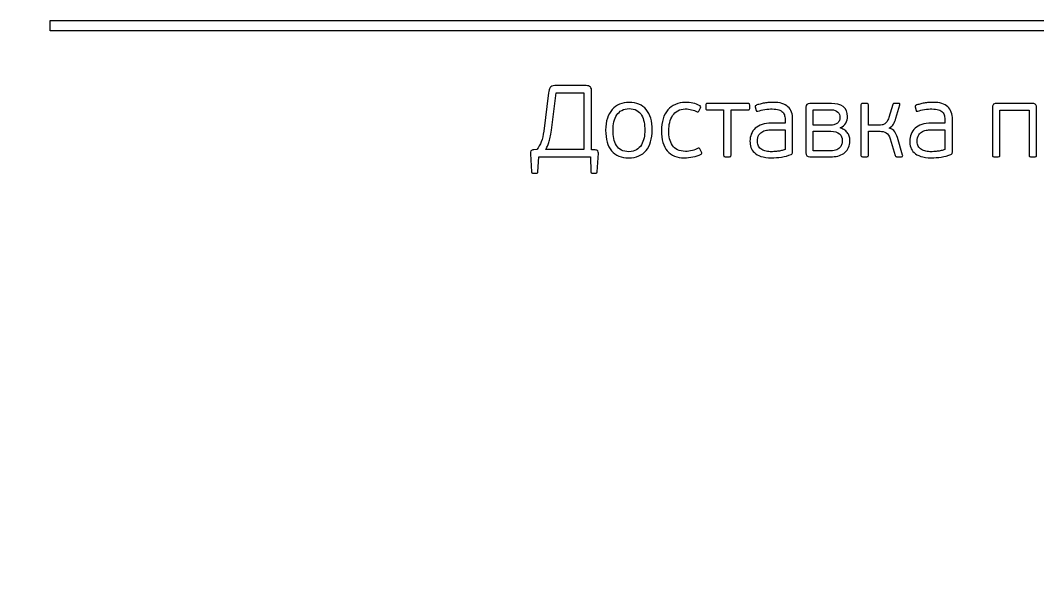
# Model space of a CAD drawing. Header units: centimetres. Extents: x -21.3 to 21.2, y -15.2 to 14.8.
# Drawn here: x 13.682 to 15.977, y 9.576 to 10.859 of the extents above; entities that cross this region are included whole.
import ezdxf

# ---------------------------------------------------------------- set-up
doc = ezdxf.new("R2010")
doc.units = ezdxf.units.CM
doc.header["$MEASUREMENT"] = 0
doc.layers.add('layer 1', color=7, linetype='Continuous')

msp = doc.modelspace()

# ---------------------------------------------------------------- linework, layer by layer
at = {"layer": 'layer 1', "color": 29}
for points, knots in [([(13.7485, 10.83475), (13.7485, 10.83475), (20.67123, 10.83475), (20.67123, 10.83475), (20.67123, 10.83475), (20.67123, 10.83475), (20.67123, 10.85851), (20.67123, 10.85851), (20.67123, 10.85851), (20.67123, 10.85851), (13.7485, 10.85851), (13.7485, 10.85851), (13.7485, 10.85851), (13.7485, 10.85851), (13.7485, 10.83475), (13.7485, 10.83475)], [0, 0, 0, 0, 0.2, 0.2, 0.2, 0.2, 0.4, 0.4, 0.4, 0.4, 0.6, 0.6, 0.6, 0.6, 1, 1, 1, 1]), ([(14.8513, 10.55077), (14.8513, 10.55077), (14.84924, 10.5167), (14.84924, 10.5167), (14.84924, 10.5167), (14.84924, 10.51547), (14.84897, 10.51464), (14.84844, 10.51418), (14.84844, 10.51418), (14.8479, 10.51372), (14.84726, 10.51349), (14.84649, 10.51349), (14.84649, 10.51349), (14.84649, 10.51349), (14.83758, 10.51349), (14.83758, 10.51349), (14.83758, 10.51349), (14.8359, 10.51349), (14.83498, 10.51456), (14.83483, 10.5167), (14.83483, 10.5167), (14.83483, 10.5167), (14.83232, 10.55741), (14.83232, 10.55741), (14.83232, 10.55741), (14.83201, 10.56015), (14.83243, 10.56229), (14.83357, 10.56381), (14.83357, 10.56381), (14.83472, 10.56533), (14.83704, 10.56625), (14.84055, 10.56656), (14.84055, 10.56656), (14.84055, 10.56656), (14.84672, 10.56701), (14.84672, 10.56701), (14.84672, 10.56701), (14.85115, 10.5722), (14.85457, 10.57799), (14.85702, 10.5844), (14.85702, 10.5844), (14.85945, 10.5908), (14.86128, 10.59881), (14.86251, 10.60841), (14.86251, 10.60841), (14.86251, 10.60841), (14.87349, 10.69464), (14.87349, 10.69464), (14.87349, 10.69464), (14.8741, 10.69952), (14.87528, 10.70349), (14.87703, 10.70654), (14.87703, 10.70654), (14.87878, 10.70958), (14.88233, 10.71111), (14.88766, 10.71111), (14.88766, 10.71111), (14.88766, 10.71111), (14.95811, 10.71111), (14.95811, 10.71111), (14.95811, 10.71111), (14.96269, 10.71111), (14.96593, 10.71004), (14.96783, 10.70791), (14.96783, 10.70791), (14.96974, 10.70577), (14.97069, 10.70257), (14.97069, 10.6983), (14.97069, 10.6983), (14.97069, 10.6983), (14.97069, 10.56656), (14.97069, 10.56656), (14.97069, 10.56656), (14.97069, 10.56656), (14.97824, 10.5661), (14.97824, 10.5661), (14.97824, 10.5661), (14.98175, 10.56579), (14.98392, 10.56495), (14.98476, 10.56358), (14.98476, 10.56358), (14.9856, 10.56221), (14.98594, 10.56046), (14.98579, 10.55832), (14.98579, 10.55832), (14.98579, 10.55832), (14.98327, 10.5167), (14.98327, 10.5167), (14.98327, 10.5167), (14.98312, 10.51456), (14.98221, 10.51349), (14.98053, 10.51349), (14.98053, 10.51349), (14.98053, 10.51349), (14.97115, 10.51349), (14.97115, 10.51349), (14.97115, 10.51349), (14.96978, 10.51349), (14.96909, 10.51448), (14.96909, 10.51647), (14.96909, 10.51647), (14.96909, 10.51647), (14.96795, 10.55077), (14.96795, 10.55077), (14.96795, 10.55077), (14.96795, 10.55077), (14.8513, 10.55077), (14.8513, 10.55077)], [0, 0, 0, 0, 0.0357143, 0.0357143, 0.0357143, 0.0357143, 0.0714286, 0.0714286, 0.0714286, 0.0714286, 0.1071429, 0.1071429, 0.1071429, 0.1071429, 0.1428571, 0.1428571, 0.1428571, 0.1428571, 0.1785714, 0.1785714, 0.1785714, 0.1785714, 0.2142857, 0.2142857, 0.2142857, 0.2142857, 0.25, 0.25, 0.25, 0.25, 0.2857143, 0.2857143, 0.2857143, 0.2857143, 0.3214286, 0.3214286, 0.3214286, 0.3214286, 0.3571429, 0.3571429, 0.3571429, 0.3571429, 0.3928571, 0.3928571, 0.3928571, 0.3928571, 0.4285714, 0.4285714, 0.4285714, 0.4285714, 0.4642857, 0.4642857, 0.4642857, 0.4642857, 0.5, 0.5, 0.5, 0.5, 0.5357143, 0.5357143, 0.5357143, 0.5357143, 0.5714286, 0.5714286, 0.5714286, 0.5714286, 0.6071429, 0.6071429, 0.6071429, 0.6071429, 0.6428571, 0.6428571, 0.6428571, 0.6428571, 0.6785714, 0.6785714, 0.6785714, 0.6785714, 0.7142857, 0.7142857, 0.7142857, 0.7142857, 0.75, 0.75, 0.75, 0.75, 0.7857143, 0.7857143, 0.7857143, 0.7857143, 0.8214286, 0.8214286, 0.8214286, 0.8214286, 0.8571429, 0.8571429, 0.8571429, 0.8571429, 0.8928571, 0.8928571, 0.8928571, 0.8928571, 0.9285714, 0.9285714, 0.9285714, 0.9285714, 1, 1, 1, 1]), ([(14.87989, 10.61024), (14.87913, 10.60414), (14.87829, 10.59888), (14.87737, 10.59446), (14.87737, 10.59446), (14.87646, 10.59004), (14.87546, 10.58619), (14.8744, 10.58291), (14.8744, 10.58291), (14.87333, 10.57963), (14.87215, 10.5767), (14.87085, 10.57411), (14.87085, 10.57411), (14.86956, 10.57151), (14.86815, 10.56907), (14.86662, 10.56678), (14.86662, 10.56678), (14.86662, 10.56678), (14.95308, 10.56678), (14.95308, 10.56678), (14.95308, 10.56678), (14.95308, 10.56678), (14.95308, 10.6951), (14.95308, 10.6951), (14.95308, 10.6951), (14.95308, 10.6951), (14.89041, 10.6951), (14.89041, 10.6951), (14.89041, 10.6951), (14.89041, 10.6951), (14.87989, 10.61024), (14.87989, 10.61024)], [0, 0, 0, 0, 0.1111111, 0.1111111, 0.1111111, 0.1111111, 0.2222222, 0.2222222, 0.2222222, 0.2222222, 0.3333333, 0.3333333, 0.3333333, 0.3333333, 0.4444444, 0.4444444, 0.4444444, 0.4444444, 0.5555556, 0.5555556, 0.5555556, 0.5555556, 0.6666667, 0.6666667, 0.6666667, 0.6666667, 0.7777778, 0.7777778, 0.7777778, 0.7777778, 1, 1, 1, 1]), ([(15.10724, 10.61138), (15.10724, 10.59095), (15.10267, 10.57532), (15.09356, 10.5645), (15.09356, 10.5645), (15.08441, 10.55367), (15.07133, 10.54826), (15.05429, 10.54826), (15.05429, 10.54826), (15.0374, 10.54826), (15.02452, 10.55356), (15.0156, 10.56415), (15.0156, 10.56415), (15.00672, 10.57475), (15.00226, 10.59027), (15.00226, 10.6107), (15.00226, 10.6107), (15.00226, 10.62077), (15.00355, 10.62972), (15.00614, 10.63758), (15.00614, 10.63758), (15.00874, 10.64543), (15.01236, 10.65198), (15.01709, 10.65725), (15.01709, 10.65725), (15.02181, 10.66251), (15.02738, 10.66651), (15.03374, 10.66925), (15.03374, 10.66925), (15.04015, 10.672), (15.0472, 10.67337), (15.05498, 10.67337), (15.05498, 10.67337), (15.07202, 10.67337), (15.08498, 10.66792), (15.0939, 10.65702), (15.0939, 10.65702), (15.10278, 10.64611), (15.10724, 10.63091), (15.10724, 10.61138)], [0, 0, 0, 0, 0.0909091, 0.0909091, 0.0909091, 0.0909091, 0.1818182, 0.1818182, 0.1818182, 0.1818182, 0.2727273, 0.2727273, 0.2727273, 0.2727273, 0.3636364, 0.3636364, 0.3636364, 0.3636364, 0.4545455, 0.4545455, 0.4545455, 0.4545455, 0.5454545, 0.5454545, 0.5454545, 0.5454545, 0.6363636, 0.6363636, 0.6363636, 0.6363636, 0.7272727, 0.7272727, 0.7272727, 0.7272727, 0.8181818, 0.8181818, 0.8181818, 0.8181818, 1, 1, 1, 1]), ([(15.09054, 10.61059), (15.09054, 10.61684), (15.09001, 10.62294), (15.08894, 10.6288), (15.08894, 10.6288), (15.08788, 10.63472), (15.08605, 10.6399), (15.08345, 10.6444), (15.08345, 10.6444), (15.08086, 10.6489), (15.07724, 10.65252), (15.07259, 10.65518), (15.07259, 10.65518), (15.06794, 10.65786), (15.06211, 10.65919), (15.05509, 10.65919), (15.05509, 10.65919), (15.04869, 10.65919), (15.0432, 10.65789), (15.03862, 10.6553), (15.03862, 10.6553), (15.03405, 10.65271), (15.03032, 10.6492), (15.02742, 10.64486), (15.02742, 10.64486), (15.02452, 10.64051), (15.02238, 10.63544), (15.02101, 10.62961), (15.02101, 10.62961), (15.01964, 10.62381), (15.01895, 10.61768), (15.01895, 10.61127), (15.01895, 10.61127), (15.01895, 10.6041), (15.01956, 10.59751), (15.02078, 10.59156), (15.02078, 10.59156), (15.022, 10.58558), (15.02399, 10.58039), (15.02673, 10.57597), (15.02673, 10.57597), (15.02948, 10.57155), (15.03313, 10.56808), (15.03771, 10.56564), (15.03771, 10.56564), (15.04228, 10.5632), (15.04792, 10.56198), (15.05463, 10.56198), (15.05463, 10.56198), (15.0615, 10.56198), (15.06725, 10.56339), (15.0719, 10.56621), (15.0719, 10.56621), (15.07655, 10.56903), (15.08025, 10.57277), (15.08299, 10.57734), (15.08299, 10.57734), (15.08574, 10.58192), (15.08769, 10.58714), (15.08883, 10.59294), (15.08883, 10.59294), (15.08997, 10.59873), (15.09054, 10.60464), (15.09054, 10.61059)], [0, 0, 0, 0, 0.0588235, 0.0588235, 0.0588235, 0.0588235, 0.1176471, 0.1176471, 0.1176471, 0.1176471, 0.1764706, 0.1764706, 0.1764706, 0.1764706, 0.2352941, 0.2352941, 0.2352941, 0.2352941, 0.2941176, 0.2941176, 0.2941176, 0.2941176, 0.3529412, 0.3529412, 0.3529412, 0.3529412, 0.4117647, 0.4117647, 0.4117647, 0.4117647, 0.4705882, 0.4705882, 0.4705882, 0.4705882, 0.5294118, 0.5294118, 0.5294118, 0.5294118, 0.5882353, 0.5882353, 0.5882353, 0.5882353, 0.6470588, 0.6470588, 0.6470588, 0.6470588, 0.7058824, 0.7058824, 0.7058824, 0.7058824, 0.7647059, 0.7647059, 0.7647059, 0.7647059, 0.8235294, 0.8235294, 0.8235294, 0.8235294, 0.8823529, 0.8823529, 0.8823529, 0.8823529, 1, 1, 1, 1]), ([(15.18227, 10.56267), (15.1876, 10.56267), (15.19282, 10.56336), (15.19793, 10.56472), (15.19793, 10.56472), (15.20304, 10.5661), (15.20735, 10.56778), (15.21085, 10.56976), (15.21085, 10.56976), (15.21208, 10.57037), (15.21295, 10.57052), (15.21348, 10.57021), (15.21348, 10.57021), (15.21402, 10.56991), (15.21451, 10.56937), (15.21497, 10.56862), (15.21497, 10.56862), (15.21497, 10.56862), (15.21863, 10.56061), (15.21863, 10.56061), (15.21863, 10.56061), (15.21939, 10.55969), (15.21962, 10.55893), (15.21932, 10.55832), (15.21932, 10.55832), (15.21902, 10.55771), (15.21848, 10.5571), (15.21772, 10.55649), (15.21772, 10.55649), (15.21192, 10.55344), (15.20575, 10.55131), (15.19919, 10.55009), (15.19919, 10.55009), (15.19264, 10.54887), (15.18623, 10.54826), (15.17998, 10.54826), (15.17998, 10.54826), (15.1629, 10.54826), (15.14997, 10.55337), (15.14121, 10.56358), (15.14121, 10.56358), (15.13244, 10.5738), (15.12806, 10.58912), (15.12806, 10.60956), (15.12806, 10.60956), (15.12806, 10.61947), (15.12931, 10.62835), (15.13183, 10.6362), (15.13183, 10.6362), (15.13435, 10.64406), (15.13793, 10.65073), (15.14258, 10.65622), (15.14258, 10.65622), (15.14723, 10.66171), (15.15291, 10.66594), (15.15962, 10.66891), (15.15962, 10.66891), (15.16633, 10.67188), (15.1738, 10.67337), (15.18204, 10.67337), (15.18204, 10.67337), (15.18798, 10.67337), (15.1937, 10.67276), (15.19919, 10.67154), (15.19919, 10.67154), (15.20468, 10.67032), (15.21009, 10.66826), (15.21543, 10.66537), (15.21543, 10.66537), (15.21726, 10.6643), (15.21764, 10.66292), (15.21657, 10.66125), (15.21657, 10.66125), (15.21657, 10.66125), (15.21246, 10.65347), (15.21246, 10.65347), (15.21246, 10.65347), (15.21215, 10.65271), (15.21173, 10.65217), (15.2112, 10.65187), (15.2112, 10.65187), (15.21067, 10.65157), (15.20979, 10.65172), (15.20857, 10.65233), (15.20857, 10.65233), (15.20475, 10.654), (15.20068, 10.65545), (15.19633, 10.65668), (15.19633, 10.65668), (15.19198, 10.65789), (15.18722, 10.6585), (15.18204, 10.6585), (15.18204, 10.6585), (15.17533, 10.6585), (15.16965, 10.65717), (15.16499, 10.6545), (15.16499, 10.6545), (15.16034, 10.65183), (15.1565, 10.64821), (15.15344, 10.64364), (15.15344, 10.64364), (15.1504, 10.63906), (15.14818, 10.63384), (15.14681, 10.62797), (15.14681, 10.62797), (15.14544, 10.6221), (15.14475, 10.61596), (15.14475, 10.60956), (15.14475, 10.60956), (15.14475, 10.603), (15.14536, 10.59686), (15.14658, 10.59114), (15.14658, 10.59114), (15.1478, 10.58543), (15.14986, 10.58047), (15.15276, 10.57628), (15.15276, 10.57628), (15.15566, 10.57208), (15.1595, 10.56877), (15.16431, 10.56633), (15.16431, 10.56633), (15.16911, 10.56389), (15.1751, 10.56267), (15.18227, 10.56267)], [0, 0, 0, 0, 0.03125, 0.03125, 0.03125, 0.03125, 0.0625, 0.0625, 0.0625, 0.0625, 0.09375, 0.09375, 0.09375, 0.09375, 0.125, 0.125, 0.125, 0.125, 0.15625, 0.15625, 0.15625, 0.15625, 0.1875, 0.1875, 0.1875, 0.1875, 0.21875, 0.21875, 0.21875, 0.21875, 0.25, 0.25, 0.25, 0.25, 0.28125, 0.28125, 0.28125, 0.28125, 0.3125, 0.3125, 0.3125, 0.3125, 0.34375, 0.34375, 0.34375, 0.34375, 0.375, 0.375, 0.375, 0.375, 0.40625, 0.40625, 0.40625, 0.40625, 0.4375, 0.4375, 0.4375, 0.4375, 0.46875, 0.46875, 0.46875, 0.46875, 0.5, 0.5, 0.5, 0.5, 0.53125, 0.53125, 0.53125, 0.53125, 0.5625, 0.5625, 0.5625, 0.5625, 0.59375, 0.59375, 0.59375, 0.59375, 0.625, 0.625, 0.625, 0.625, 0.65625, 0.65625, 0.65625, 0.65625, 0.6875, 0.6875, 0.6875, 0.6875, 0.71875, 0.71875, 0.71875, 0.71875, 0.75, 0.75, 0.75, 0.75, 0.78125, 0.78125, 0.78125, 0.78125, 0.8125, 0.8125, 0.8125, 0.8125, 0.84375, 0.84375, 0.84375, 0.84375, 0.875, 0.875, 0.875, 0.875, 0.90625, 0.90625, 0.90625, 0.90625, 0.9375, 0.9375, 0.9375, 0.9375, 1, 1, 1, 1]), ([(15.28519, 10.55443), (15.28519, 10.55291), (15.28492, 10.55192), (15.28439, 10.55146), (15.28439, 10.55146), (15.28385, 10.551), (15.28294, 10.55077), (15.28172, 10.55077), (15.28172, 10.55077), (15.28172, 10.55077), (15.27219, 10.55077), (15.27219, 10.55077), (15.27219, 10.55077), (15.27082, 10.55077), (15.26983, 10.551), (15.26929, 10.55146), (15.26929, 10.55146), (15.26876, 10.55192), (15.26849, 10.55291), (15.26849, 10.55443), (15.26849, 10.55443), (15.26849, 10.55443), (15.26849, 10.65645), (15.26849, 10.65645), (15.26849, 10.65645), (15.26849, 10.65645), (15.2319, 10.65645), (15.2319, 10.65645), (15.2319, 10.65645), (15.23037, 10.65645), (15.22938, 10.65671), (15.22892, 10.65725), (15.22892, 10.65725), (15.22847, 10.65778), (15.22824, 10.65858), (15.22824, 10.65965), (15.22824, 10.65965), (15.22824, 10.65965), (15.22824, 10.6672), (15.22824, 10.6672), (15.22824, 10.6672), (15.22824, 10.66841), (15.22847, 10.66933), (15.22892, 10.66994), (15.22892, 10.66994), (15.22938, 10.67055), (15.23037, 10.67085), (15.2319, 10.67085), (15.2319, 10.67085), (15.2319, 10.67085), (15.32384, 10.67085), (15.32384, 10.67085), (15.32384, 10.67085), (15.32537, 10.67085), (15.32632, 10.67055), (15.3267, 10.66994), (15.3267, 10.66994), (15.32708, 10.66933), (15.32728, 10.66841), (15.32728, 10.6672), (15.32728, 10.6672), (15.32728, 10.6672), (15.32728, 10.65965), (15.32728, 10.65965), (15.32728, 10.65965), (15.32728, 10.65858), (15.32708, 10.65778), (15.3267, 10.65725), (15.3267, 10.65725), (15.32632, 10.65671), (15.32537, 10.65645), (15.32384, 10.65645), (15.32384, 10.65645), (15.32384, 10.65645), (15.28519, 10.65645), (15.28519, 10.65645), (15.28519, 10.65645), (15.28519, 10.65645), (15.28519, 10.55443), (15.28519, 10.55443)], [0, 0, 0, 0, 0.047619, 0.047619, 0.047619, 0.047619, 0.0952381, 0.0952381, 0.0952381, 0.0952381, 0.1428571, 0.1428571, 0.1428571, 0.1428571, 0.1904762, 0.1904762, 0.1904762, 0.1904762, 0.2380952, 0.2380952, 0.2380952, 0.2380952, 0.2857143, 0.2857143, 0.2857143, 0.2857143, 0.3333333, 0.3333333, 0.3333333, 0.3333333, 0.3809524, 0.3809524, 0.3809524, 0.3809524, 0.4285714, 0.4285714, 0.4285714, 0.4285714, 0.4761905, 0.4761905, 0.4761905, 0.4761905, 0.5238095, 0.5238095, 0.5238095, 0.5238095, 0.5714286, 0.5714286, 0.5714286, 0.5714286, 0.6190476, 0.6190476, 0.6190476, 0.6190476, 0.6666667, 0.6666667, 0.6666667, 0.6666667, 0.7142857, 0.7142857, 0.7142857, 0.7142857, 0.7619048, 0.7619048, 0.7619048, 0.7619048, 0.8095238, 0.8095238, 0.8095238, 0.8095238, 0.8571429, 0.8571429, 0.8571429, 0.8571429, 0.9047619, 0.9047619, 0.9047619, 0.9047619, 1, 1, 1, 1]), ([(15.42426, 10.5613), (15.42426, 10.55855), (15.42319, 10.55672), (15.42105, 10.55581), (15.42105, 10.55581), (15.41419, 10.55291), (15.40687, 10.55093), (15.39909, 10.54986), (15.39909, 10.54986), (15.39132, 10.54879), (15.38384, 10.54826), (15.37668, 10.54826), (15.37668, 10.54826), (15.36692, 10.54826), (15.35891, 10.54932), (15.35266, 10.55146), (15.35266, 10.55146), (15.34641, 10.55359), (15.34145, 10.55642), (15.33779, 10.55985), (15.33779, 10.55985), (15.33414, 10.56328), (15.33158, 10.56724), (15.33013, 10.57178), (15.33013, 10.57178), (15.32868, 10.57628), (15.32796, 10.581), (15.32796, 10.58588), (15.32796, 10.58588), (15.32796, 10.59153), (15.32895, 10.59686), (15.33093, 10.60182), (15.33093, 10.60182), (15.33292, 10.60681), (15.33593, 10.61112), (15.33997, 10.61478), (15.33997, 10.61478), (15.34401, 10.61844), (15.34908, 10.62134), (15.35518, 10.6234), (15.35518, 10.6234), (15.36128, 10.62545), (15.36852, 10.62648), (15.37691, 10.62648), (15.37691, 10.62648), (15.37691, 10.62648), (15.40733, 10.62648), (15.40733, 10.62648), (15.40733, 10.62648), (15.40733, 10.62648), (15.40733, 10.63258), (15.40733, 10.63258), (15.40733, 10.63258), (15.40733, 10.63632), (15.40695, 10.63982), (15.40618, 10.64307), (15.40618, 10.64307), (15.40542, 10.64631), (15.40397, 10.64905), (15.40184, 10.6513), (15.40184, 10.6513), (15.3997, 10.65355), (15.39673, 10.6553), (15.39292, 10.6566), (15.39292, 10.6566), (15.3891, 10.65786), (15.38415, 10.6585), (15.37805, 10.6585), (15.37805, 10.6585), (15.37302, 10.6585), (15.36749, 10.65801), (15.36147, 10.65702), (15.36147, 10.65702), (15.35544, 10.65602), (15.3503, 10.65484), (15.34603, 10.65347), (15.34603, 10.65347), (15.34496, 10.65316), (15.34412, 10.65305), (15.34351, 10.65313), (15.34351, 10.65313), (15.3429, 10.65321), (15.34244, 10.65378), (15.34214, 10.65484), (15.34214, 10.65484), (15.34214, 10.65484), (15.33985, 10.66315), (15.33985, 10.66315), (15.33985, 10.66315), (15.3394, 10.66487), (15.34001, 10.66601), (15.34168, 10.66662), (15.34168, 10.66662), (15.34443, 10.66773), (15.3474, 10.66868), (15.35061, 10.66952), (15.35061, 10.66952), (15.35381, 10.6704), (15.35712, 10.67112), (15.36055, 10.67173), (15.36055, 10.67173), (15.36399, 10.67238), (15.36745, 10.6728), (15.37096, 10.67303), (15.37096, 10.67303), (15.37447, 10.67326), (15.37774, 10.67337), (15.3808, 10.67337), (15.3808, 10.67337), (15.39559, 10.67337), (15.40653, 10.67009), (15.41362, 10.66353), (15.41362, 10.66353), (15.42071, 10.65698), (15.42426, 10.64737), (15.42426, 10.63472), (15.42426, 10.63472), (15.42426, 10.63472), (15.42426, 10.5613), (15.42426, 10.5613)], [0, 0, 0, 0, 0.0322581, 0.0322581, 0.0322581, 0.0322581, 0.0645161, 0.0645161, 0.0645161, 0.0645161, 0.0967742, 0.0967742, 0.0967742, 0.0967742, 0.1290323, 0.1290323, 0.1290323, 0.1290323, 0.1612903, 0.1612903, 0.1612903, 0.1612903, 0.1935484, 0.1935484, 0.1935484, 0.1935484, 0.2258065, 0.2258065, 0.2258065, 0.2258065, 0.2580645, 0.2580645, 0.2580645, 0.2580645, 0.2903226, 0.2903226, 0.2903226, 0.2903226, 0.3225806, 0.3225806, 0.3225806, 0.3225806, 0.3548387, 0.3548387, 0.3548387, 0.3548387, 0.3870968, 0.3870968, 0.3870968, 0.3870968, 0.4193548, 0.4193548, 0.4193548, 0.4193548, 0.4516129, 0.4516129, 0.4516129, 0.4516129, 0.483871, 0.483871, 0.483871, 0.483871, 0.516129, 0.516129, 0.516129, 0.516129, 0.5483871, 0.5483871, 0.5483871, 0.5483871, 0.5806452, 0.5806452, 0.5806452, 0.5806452, 0.6129032, 0.6129032, 0.6129032, 0.6129032, 0.6451613, 0.6451613, 0.6451613, 0.6451613, 0.6774194, 0.6774194, 0.6774194, 0.6774194, 0.7096774, 0.7096774, 0.7096774, 0.7096774, 0.7419355, 0.7419355, 0.7419355, 0.7419355, 0.7741935, 0.7741935, 0.7741935, 0.7741935, 0.8064516, 0.8064516, 0.8064516, 0.8064516, 0.8387097, 0.8387097, 0.8387097, 0.8387097, 0.8709677, 0.8709677, 0.8709677, 0.8709677, 0.9032258, 0.9032258, 0.9032258, 0.9032258, 0.9354839, 0.9354839, 0.9354839, 0.9354839, 1, 1, 1, 1]), ([(15.53198, 10.61528), (15.5361, 10.61406), (15.53953, 10.61242), (15.54228, 10.61036), (15.54228, 10.61036), (15.54502, 10.6083), (15.54723, 10.60594), (15.54891, 10.60326), (15.54891, 10.60326), (15.55059, 10.6006), (15.55177, 10.59774), (15.55246, 10.59469), (15.55246, 10.59469), (15.55314, 10.59164), (15.55348, 10.58867), (15.55348, 10.58577), (15.55348, 10.58577), (15.55348, 10.58058), (15.55249, 10.57586), (15.55051, 10.57159), (15.55051, 10.57159), (15.54853, 10.56732), (15.54578, 10.56362), (15.54228, 10.5605), (15.54228, 10.5605), (15.53877, 10.55737), (15.53461, 10.55497), (15.52981, 10.55329), (15.52981, 10.55329), (15.52501, 10.55161), (15.51971, 10.55077), (15.51392, 10.55077), (15.51392, 10.55077), (15.51392, 10.55077), (15.46314, 10.55077), (15.46314, 10.55077), (15.46314, 10.55077), (15.45704, 10.55077), (15.45399, 10.55359), (15.45399, 10.55923), (15.45399, 10.55923), (15.45399, 10.55923), (15.45399, 10.66239), (15.45399, 10.66239), (15.45399, 10.66239), (15.45399, 10.66803), (15.45704, 10.67085), (15.46314, 10.67085), (15.46314, 10.67085), (15.46314, 10.67085), (15.51209, 10.67085), (15.51209, 10.67085), (15.51209, 10.67085), (15.52261, 10.67085), (15.53126, 10.66845), (15.53804, 10.66365), (15.53804, 10.66365), (15.54483, 10.65885), (15.54822, 10.65134), (15.54822, 10.64112), (15.54822, 10.64112), (15.54822, 10.63609), (15.54689, 10.63125), (15.54422, 10.6266), (15.54422, 10.6266), (15.54155, 10.62195), (15.53755, 10.61855), (15.53221, 10.61642), (15.53221, 10.61642), (15.53221, 10.61642), (15.53198, 10.61528), (15.53198, 10.61528)], [0, 0, 0, 0, 0.0526316, 0.0526316, 0.0526316, 0.0526316, 0.1052632, 0.1052632, 0.1052632, 0.1052632, 0.1578947, 0.1578947, 0.1578947, 0.1578947, 0.2105263, 0.2105263, 0.2105263, 0.2105263, 0.2631579, 0.2631579, 0.2631579, 0.2631579, 0.3157895, 0.3157895, 0.3157895, 0.3157895, 0.3684211, 0.3684211, 0.3684211, 0.3684211, 0.4210526, 0.4210526, 0.4210526, 0.4210526, 0.4736842, 0.4736842, 0.4736842, 0.4736842, 0.5263158, 0.5263158, 0.5263158, 0.5263158, 0.5789474, 0.5789474, 0.5789474, 0.5789474, 0.6315789, 0.6315789, 0.6315789, 0.6315789, 0.6842105, 0.6842105, 0.6842105, 0.6842105, 0.7368421, 0.7368421, 0.7368421, 0.7368421, 0.7894737, 0.7894737, 0.7894737, 0.7894737, 0.8421053, 0.8421053, 0.8421053, 0.8421053, 0.8947368, 0.8947368, 0.8947368, 0.8947368, 1, 1, 1, 1]), ([(15.47069, 10.62191), (15.47069, 10.62191), (15.51094, 10.62191), (15.51094, 10.62191), (15.51094, 10.62191), (15.51277, 10.62191), (15.51487, 10.62218), (15.51723, 10.62271), (15.51723, 10.62271), (15.5196, 10.62324), (15.52181, 10.62419), (15.52386, 10.62553), (15.52386, 10.62553), (15.52592, 10.6269), (15.52764, 10.62873), (15.52901, 10.63098), (15.52901, 10.63098), (15.53038, 10.63327), (15.53107, 10.63617), (15.53107, 10.63963), (15.53107, 10.63963), (15.53107, 10.64432), (15.52943, 10.64829), (15.52615, 10.65157), (15.52615, 10.65157), (15.52287, 10.6548), (15.51834, 10.65645), (15.51254, 10.65645), (15.51254, 10.65645), (15.51254, 10.65645), (15.47069, 10.65645), (15.47069, 10.65645), (15.47069, 10.65645), (15.47069, 10.65645), (15.47069, 10.62191), (15.47069, 10.62191)], [0, 0, 0, 0, 0.1, 0.1, 0.1, 0.1, 0.2, 0.2, 0.2, 0.2, 0.3, 0.3, 0.3, 0.3, 0.4, 0.4, 0.4, 0.4, 0.5, 0.5, 0.5, 0.5, 0.6, 0.6, 0.6, 0.6, 0.7, 0.7, 0.7, 0.7, 0.8, 0.8, 0.8, 0.8, 1, 1, 1, 1]), ([(15.59511, 10.55375), (15.59511, 10.55253), (15.59488, 10.55173), (15.59443, 10.55134), (15.59443, 10.55134), (15.59397, 10.55096), (15.59313, 10.55077), (15.59191, 10.55077), (15.59191, 10.55077), (15.59191, 10.55077), (15.58185, 10.55077), (15.58185, 10.55077), (15.58185, 10.55077), (15.58063, 10.55077), (15.57975, 10.55096), (15.57922, 10.55134), (15.57922, 10.55134), (15.57868, 10.55173), (15.57841, 10.55253), (15.57841, 10.55375), (15.57841, 10.55375), (15.57841, 10.55375), (15.57841, 10.66788), (15.57841, 10.66788), (15.57841, 10.66788), (15.57841, 10.6691), (15.57868, 10.6699), (15.57922, 10.67028), (15.57922, 10.67028), (15.57975, 10.67066), (15.58063, 10.67085), (15.58185, 10.67085), (15.58185, 10.67085), (15.58185, 10.67085), (15.59191, 10.67085), (15.59191, 10.67085), (15.59191, 10.67085), (15.59313, 10.67085), (15.59397, 10.67066), (15.59443, 10.67028), (15.59443, 10.67028), (15.59488, 10.6699), (15.59511, 10.6691), (15.59511, 10.66788), (15.59511, 10.66788), (15.59511, 10.66788), (15.59511, 10.62191), (15.59511, 10.62191), (15.59511, 10.62191), (15.59511, 10.62191), (15.6189, 10.62191), (15.6189, 10.62191), (15.6189, 10.62191), (15.62134, 10.62191), (15.62367, 10.62213), (15.62588, 10.62259), (15.62588, 10.62259), (15.62809, 10.62305), (15.63015, 10.62389), (15.63205, 10.62511), (15.63205, 10.62511), (15.63396, 10.62629), (15.63567, 10.62805), (15.6372, 10.63033), (15.6372, 10.63033), (15.63872, 10.63262), (15.64002, 10.63548), (15.64109, 10.63899), (15.64109, 10.63899), (15.64109, 10.63899), (15.65023, 10.66834), (15.65023, 10.66834), (15.65023, 10.66834), (15.65054, 10.66956), (15.65096, 10.67028), (15.6515, 10.67051), (15.6515, 10.67051), (15.65203, 10.67074), (15.65268, 10.67085), (15.65344, 10.67085), (15.65344, 10.67085), (15.65344, 10.67085), (15.66373, 10.67085), (15.66373, 10.67085), (15.66373, 10.67085), (15.66495, 10.67085), (15.66567, 10.67051), (15.6659, 10.66983), (15.6659, 10.66983), (15.66613, 10.66914), (15.66617, 10.66841), (15.66602, 10.66765), (15.66602, 10.66765), (15.66602, 10.66765), (15.65733, 10.63754), (15.65733, 10.63754), (15.65733, 10.63754), (15.65595, 10.63266), (15.65416, 10.62828), (15.65195, 10.62442), (15.65195, 10.62442), (15.64974, 10.62054), (15.64658, 10.61768), (15.64246, 10.61585), (15.64246, 10.61585), (15.64246, 10.61585), (15.64223, 10.61539), (15.64223, 10.61539), (15.64223, 10.61539), (15.64803, 10.61371), (15.65218, 10.61097), (15.6547, 10.60716), (15.6547, 10.60716), (15.65721, 10.60334), (15.65923, 10.59888), (15.66076, 10.59385), (15.66076, 10.59385), (15.66076, 10.59385), (15.67242, 10.5542), (15.67242, 10.5542), (15.67242, 10.5542), (15.67257, 10.55344), (15.67257, 10.55268), (15.67242, 10.55192), (15.67242, 10.55192), (15.67227, 10.55116), (15.67151, 10.55077), (15.67014, 10.55077), (15.67014, 10.55077), (15.67014, 10.55077), (15.65893, 10.55077), (15.65893, 10.55077), (15.65893, 10.55077), (15.65832, 10.55077), (15.65771, 10.55089), (15.6571, 10.55111), (15.6571, 10.55111), (15.65649, 10.55134), (15.65603, 10.55199), (15.65572, 10.55306), (15.65572, 10.55306), (15.65572, 10.55306), (15.64452, 10.59126), (15.64452, 10.59126), (15.64452, 10.59126), (15.64254, 10.59766), (15.63941, 10.60208), (15.63514, 10.60453), (15.63514, 10.60453), (15.63087, 10.60696), (15.6263, 10.60818), (15.62142, 10.60818), (15.62142, 10.60818), (15.62142, 10.60818), (15.59511, 10.60818), (15.59511, 10.60818), (15.59511, 10.60818), (15.59511, 10.60818), (15.59511, 10.55375), (15.59511, 10.55375)], [0, 0, 0, 0, 0.0243902, 0.0243902, 0.0243902, 0.0243902, 0.0487805, 0.0487805, 0.0487805, 0.0487805, 0.0731707, 0.0731707, 0.0731707, 0.0731707, 0.097561, 0.097561, 0.097561, 0.097561, 0.1219512, 0.1219512, 0.1219512, 0.1219512, 0.1463415, 0.1463415, 0.1463415, 0.1463415, 0.1707317, 0.1707317, 0.1707317, 0.1707317, 0.195122, 0.195122, 0.195122, 0.195122, 0.2195122, 0.2195122, 0.2195122, 0.2195122, 0.2439024, 0.2439024, 0.2439024, 0.2439024, 0.2682927, 0.2682927, 0.2682927, 0.2682927, 0.2926829, 0.2926829, 0.2926829, 0.2926829, 0.3170732, 0.3170732, 0.3170732, 0.3170732, 0.3414634, 0.3414634, 0.3414634, 0.3414634, 0.3658537, 0.3658537, 0.3658537, 0.3658537, 0.3902439, 0.3902439, 0.3902439, 0.3902439, 0.4146341, 0.4146341, 0.4146341, 0.4146341, 0.4390244, 0.4390244, 0.4390244, 0.4390244, 0.4634146, 0.4634146, 0.4634146, 0.4634146, 0.4878049, 0.4878049, 0.4878049, 0.4878049, 0.5121951, 0.5121951, 0.5121951, 0.5121951, 0.5365854, 0.5365854, 0.5365854, 0.5365854, 0.5609756, 0.5609756, 0.5609756, 0.5609756, 0.5853659, 0.5853659, 0.5853659, 0.5853659, 0.6097561, 0.6097561, 0.6097561, 0.6097561, 0.6341463, 0.6341463, 0.6341463, 0.6341463, 0.6585366, 0.6585366, 0.6585366, 0.6585366, 0.6829268, 0.6829268, 0.6829268, 0.6829268, 0.7073171, 0.7073171, 0.7073171, 0.7073171, 0.7317073, 0.7317073, 0.7317073, 0.7317073, 0.7560976, 0.7560976, 0.7560976, 0.7560976, 0.7804878, 0.7804878, 0.7804878, 0.7804878, 0.804878, 0.804878, 0.804878, 0.804878, 0.8292683, 0.8292683, 0.8292683, 0.8292683, 0.8536585, 0.8536585, 0.8536585, 0.8536585, 0.8780488, 0.8780488, 0.8780488, 0.8780488, 0.902439, 0.902439, 0.902439, 0.902439, 0.9268293, 0.9268293, 0.9268293, 0.9268293, 0.9512195, 0.9512195, 0.9512195, 0.9512195, 1, 1, 1, 1]), ([(15.78473, 10.5613), (15.78473, 10.55855), (15.78366, 10.55672), (15.78152, 10.55581), (15.78152, 10.55581), (15.77466, 10.55291), (15.76734, 10.55093), (15.75956, 10.54986), (15.75956, 10.54986), (15.75179, 10.54879), (15.74432, 10.54826), (15.73715, 10.54826), (15.73715, 10.54826), (15.72739, 10.54826), (15.71939, 10.54932), (15.71313, 10.55146), (15.71313, 10.55146), (15.70689, 10.55359), (15.70193, 10.55642), (15.69827, 10.55985), (15.69827, 10.55985), (15.69461, 10.56328), (15.69205, 10.56724), (15.69061, 10.57178), (15.69061, 10.57178), (15.68916, 10.57628), (15.68843, 10.581), (15.68843, 10.58588), (15.68843, 10.58588), (15.68843, 10.59153), (15.68942, 10.59686), (15.6914, 10.60182), (15.6914, 10.60182), (15.69339, 10.60681), (15.6964, 10.61112), (15.70044, 10.61478), (15.70044, 10.61478), (15.70448, 10.61844), (15.70955, 10.62134), (15.71565, 10.6234), (15.71565, 10.6234), (15.72175, 10.62545), (15.72899, 10.62648), (15.73738, 10.62648), (15.73738, 10.62648), (15.73738, 10.62648), (15.7678, 10.62648), (15.7678, 10.62648), (15.7678, 10.62648), (15.7678, 10.62648), (15.7678, 10.63258), (15.7678, 10.63258), (15.7678, 10.63258), (15.7678, 10.63632), (15.76742, 10.63982), (15.76666, 10.64307), (15.76666, 10.64307), (15.76589, 10.64631), (15.76444, 10.64905), (15.76231, 10.6513), (15.76231, 10.6513), (15.76018, 10.65355), (15.7572, 10.6553), (15.75339, 10.6566), (15.75339, 10.6566), (15.74958, 10.65786), (15.74462, 10.6585), (15.73852, 10.6585), (15.73852, 10.6585), (15.73349, 10.6585), (15.72796, 10.65801), (15.72194, 10.65702), (15.72194, 10.65702), (15.71592, 10.65602), (15.71077, 10.65484), (15.7065, 10.65347), (15.7065, 10.65347), (15.70544, 10.65316), (15.7046, 10.65305), (15.70399, 10.65313), (15.70399, 10.65313), (15.70338, 10.65321), (15.70292, 10.65378), (15.70261, 10.65484), (15.70261, 10.65484), (15.70261, 10.65484), (15.70033, 10.66315), (15.70033, 10.66315), (15.70033, 10.66315), (15.69987, 10.66487), (15.70048, 10.66601), (15.70215, 10.66662), (15.70215, 10.66662), (15.7049, 10.66773), (15.70787, 10.66868), (15.71108, 10.66952), (15.71108, 10.66952), (15.71428, 10.6704), (15.7176, 10.67112), (15.72102, 10.67173), (15.72102, 10.67173), (15.72446, 10.67238), (15.72792, 10.6728), (15.73143, 10.67303), (15.73143, 10.67303), (15.73494, 10.67326), (15.73822, 10.67337), (15.74127, 10.67337), (15.74127, 10.67337), (15.75606, 10.67337), (15.767, 10.67009), (15.77409, 10.66353), (15.77409, 10.66353), (15.78118, 10.65698), (15.78473, 10.64737), (15.78473, 10.63472), (15.78473, 10.63472), (15.78473, 10.63472), (15.78473, 10.5613), (15.78473, 10.5613)], [0, 0, 0, 0, 0.0322581, 0.0322581, 0.0322581, 0.0322581, 0.0645161, 0.0645161, 0.0645161, 0.0645161, 0.0967742, 0.0967742, 0.0967742, 0.0967742, 0.1290323, 0.1290323, 0.1290323, 0.1290323, 0.1612903, 0.1612903, 0.1612903, 0.1612903, 0.1935484, 0.1935484, 0.1935484, 0.1935484, 0.2258065, 0.2258065, 0.2258065, 0.2258065, 0.2580645, 0.2580645, 0.2580645, 0.2580645, 0.2903226, 0.2903226, 0.2903226, 0.2903226, 0.3225806, 0.3225806, 0.3225806, 0.3225806, 0.3548387, 0.3548387, 0.3548387, 0.3548387, 0.3870968, 0.3870968, 0.3870968, 0.3870968, 0.4193548, 0.4193548, 0.4193548, 0.4193548, 0.4516129, 0.4516129, 0.4516129, 0.4516129, 0.483871, 0.483871, 0.483871, 0.483871, 0.516129, 0.516129, 0.516129, 0.516129, 0.5483871, 0.5483871, 0.5483871, 0.5483871, 0.5806452, 0.5806452, 0.5806452, 0.5806452, 0.6129032, 0.6129032, 0.6129032, 0.6129032, 0.6451613, 0.6451613, 0.6451613, 0.6451613, 0.6774194, 0.6774194, 0.6774194, 0.6774194, 0.7096774, 0.7096774, 0.7096774, 0.7096774, 0.7419355, 0.7419355, 0.7419355, 0.7419355, 0.7741935, 0.7741935, 0.7741935, 0.7741935, 0.8064516, 0.8064516, 0.8064516, 0.8064516, 0.8387097, 0.8387097, 0.8387097, 0.8387097, 0.8709677, 0.8709677, 0.8709677, 0.8709677, 0.9032258, 0.9032258, 0.9032258, 0.9032258, 0.9354839, 0.9354839, 0.9354839, 0.9354839, 1, 1, 1, 1]), ([(15.89154, 10.55375), (15.89154, 10.55253), (15.89131, 10.55173), (15.89085, 10.55134), (15.89085, 10.55134), (15.8904, 10.55096), (15.88956, 10.55077), (15.88834, 10.55077), (15.88834, 10.55077), (15.88834, 10.55077), (15.87805, 10.55077), (15.87805, 10.55077), (15.87805, 10.55077), (15.87698, 10.55077), (15.87618, 10.55096), (15.87564, 10.55134), (15.87564, 10.55134), (15.87511, 10.55173), (15.87484, 10.55253), (15.87484, 10.55375), (15.87484, 10.55375), (15.87484, 10.55375), (15.87484, 10.66216), (15.87484, 10.66216), (15.87484, 10.66216), (15.87484, 10.66384), (15.87545, 10.66571), (15.87667, 10.66777), (15.87667, 10.66777), (15.8779, 10.66983), (15.88026, 10.67085), (15.88373, 10.67085), (15.88373, 10.67085), (15.88373, 10.67085), (15.96569, 10.67085), (15.96569, 10.67085), (15.96569, 10.67085), (15.96915, 10.67085), (15.97152, 10.66983), (15.97274, 10.66777), (15.97274, 10.66777), (15.97396, 10.66571), (15.97457, 10.66384), (15.97457, 10.66216), (15.97457, 10.66216), (15.97457, 10.66216), (15.97457, 10.55375), (15.97457, 10.55375), (15.97457, 10.55375), (15.97457, 10.55253), (15.97434, 10.55173), (15.97388, 10.55134), (15.97388, 10.55134), (15.97342, 10.55096), (15.97262, 10.55077), (15.9714, 10.55077), (15.9714, 10.55077), (15.9714, 10.55077), (15.96103, 10.55077), (15.96103, 10.55077), (15.96103, 10.55077), (15.95981, 10.55077), (15.95901, 10.55096), (15.95856, 10.55134), (15.95856, 10.55134), (15.9581, 10.55173), (15.95787, 10.55253), (15.95787, 10.55375), (15.95787, 10.55375), (15.95787, 10.55375), (15.95787, 10.65599), (15.95787, 10.65599), (15.95787, 10.65599), (15.95787, 10.65599), (15.89154, 10.65599), (15.89154, 10.65599), (15.89154, 10.65599), (15.89154, 10.65599), (15.89154, 10.55375), (15.89154, 10.55375)], [0, 0, 0, 0, 0.047619, 0.047619, 0.047619, 0.047619, 0.0952381, 0.0952381, 0.0952381, 0.0952381, 0.1428571, 0.1428571, 0.1428571, 0.1428571, 0.1904762, 0.1904762, 0.1904762, 0.1904762, 0.2380952, 0.2380952, 0.2380952, 0.2380952, 0.2857143, 0.2857143, 0.2857143, 0.2857143, 0.3333333, 0.3333333, 0.3333333, 0.3333333, 0.3809524, 0.3809524, 0.3809524, 0.3809524, 0.4285714, 0.4285714, 0.4285714, 0.4285714, 0.4761905, 0.4761905, 0.4761905, 0.4761905, 0.5238095, 0.5238095, 0.5238095, 0.5238095, 0.5714286, 0.5714286, 0.5714286, 0.5714286, 0.6190476, 0.6190476, 0.6190476, 0.6190476, 0.6666667, 0.6666667, 0.6666667, 0.6666667, 0.7142857, 0.7142857, 0.7142857, 0.7142857, 0.7619048, 0.7619048, 0.7619048, 0.7619048, 0.8095238, 0.8095238, 0.8095238, 0.8095238, 0.8571429, 0.8571429, 0.8571429, 0.8571429, 0.9047619, 0.9047619, 0.9047619, 0.9047619, 1, 1, 1, 1]), ([(15.4071, 10.61161), (15.4071, 10.61161), (15.3776, 10.61161), (15.3776, 10.61161), (15.3776, 10.61161), (15.37485, 10.61161), (15.37157, 10.61138), (15.36776, 10.61093), (15.36776, 10.61093), (15.36395, 10.61047), (15.36032, 10.60936), (15.35689, 10.60757), (15.35689, 10.60757), (15.35346, 10.60582), (15.35056, 10.60323), (15.3482, 10.5998), (15.3482, 10.5998), (15.34584, 10.59633), (15.34466, 10.59164), (15.34466, 10.58566), (15.34466, 10.58566), (15.34466, 10.58104), (15.34553, 10.57723), (15.34729, 10.57418), (15.34729, 10.57418), (15.34904, 10.57109), (15.3514, 10.56865), (15.35438, 10.56682), (15.35438, 10.56682), (15.35735, 10.56495), (15.36075, 10.5637), (15.36456, 10.56301), (15.36456, 10.56301), (15.36837, 10.56232), (15.37234, 10.56198), (15.37645, 10.56198), (15.37645, 10.56198), (15.37782, 10.56198), (15.37969, 10.56206), (15.38205, 10.56221), (15.38205, 10.56221), (15.38442, 10.56236), (15.38705, 10.56259), (15.38994, 10.5629), (15.38994, 10.5629), (15.39284, 10.5632), (15.39578, 10.5637), (15.39875, 10.56438), (15.39875, 10.56438), (15.40172, 10.56507), (15.40451, 10.56587), (15.4071, 10.56682), (15.4071, 10.56682), (15.4071, 10.56682), (15.4071, 10.61161), (15.4071, 10.61161)], [0, 0, 0, 0, 0.0666667, 0.0666667, 0.0666667, 0.0666667, 0.1333333, 0.1333333, 0.1333333, 0.1333333, 0.2, 0.2, 0.2, 0.2, 0.2666667, 0.2666667, 0.2666667, 0.2666667, 0.3333333, 0.3333333, 0.3333333, 0.3333333, 0.4, 0.4, 0.4, 0.4, 0.4666667, 0.4666667, 0.4666667, 0.4666667, 0.5333333, 0.5333333, 0.5333333, 0.5333333, 0.6, 0.6, 0.6, 0.6, 0.6666667, 0.6666667, 0.6666667, 0.6666667, 0.7333333, 0.7333333, 0.7333333, 0.7333333, 0.8, 0.8, 0.8, 0.8, 0.8666667, 0.8666667, 0.8666667, 0.8666667, 1, 1, 1, 1]), ([(15.53633, 10.58691), (15.53633, 10.59332), (15.53416, 10.59846), (15.52981, 10.60235), (15.52981, 10.60235), (15.52547, 10.60624), (15.51895, 10.60818), (15.51025, 10.60818), (15.51025, 10.60818), (15.51025, 10.60818), (15.47069, 10.60818), (15.47069, 10.60818), (15.47069, 10.60818), (15.47069, 10.60818), (15.47069, 10.56404), (15.47069, 10.56404), (15.47069, 10.56404), (15.47069, 10.56404), (15.51025, 10.56404), (15.51025, 10.56404), (15.51025, 10.56404), (15.51574, 10.56404), (15.52021, 10.5648), (15.52364, 10.56633), (15.52364, 10.56633), (15.52707, 10.56785), (15.5297, 10.56976), (15.53153, 10.57205), (15.53153, 10.57205), (15.53336, 10.57433), (15.53461, 10.57681), (15.5353, 10.57948), (15.5353, 10.57948), (15.53599, 10.58214), (15.53633, 10.58462), (15.53633, 10.58691)], [0, 0, 0, 0, 0.1, 0.1, 0.1, 0.1, 0.2, 0.2, 0.2, 0.2, 0.3, 0.3, 0.3, 0.3, 0.4, 0.4, 0.4, 0.4, 0.5, 0.5, 0.5, 0.5, 0.6, 0.6, 0.6, 0.6, 0.7, 0.7, 0.7, 0.7, 0.8, 0.8, 0.8, 0.8, 1, 1, 1, 1]), ([(15.76757, 10.61161), (15.76757, 10.61161), (15.73807, 10.61161), (15.73807, 10.61161), (15.73807, 10.61161), (15.73532, 10.61161), (15.73204, 10.61138), (15.72823, 10.61093), (15.72823, 10.61093), (15.72442, 10.61047), (15.7208, 10.60936), (15.71737, 10.60757), (15.71737, 10.60757), (15.71394, 10.60582), (15.71104, 10.60323), (15.70868, 10.5998), (15.70868, 10.5998), (15.70631, 10.59633), (15.70513, 10.59164), (15.70513, 10.58566), (15.70513, 10.58566), (15.70513, 10.58104), (15.70601, 10.57723), (15.70776, 10.57418), (15.70776, 10.57418), (15.70952, 10.57109), (15.71188, 10.56865), (15.71485, 10.56682), (15.71485, 10.56682), (15.71782, 10.56495), (15.72122, 10.5637), (15.72503, 10.56301), (15.72503, 10.56301), (15.72884, 10.56232), (15.73281, 10.56198), (15.73692, 10.56198), (15.73692, 10.56198), (15.73829, 10.56198), (15.74016, 10.56206), (15.74253, 10.56221), (15.74253, 10.56221), (15.74489, 10.56236), (15.74752, 10.56259), (15.75042, 10.5629), (15.75042, 10.5629), (15.75332, 10.5632), (15.75625, 10.5637), (15.75922, 10.56438), (15.75922, 10.56438), (15.7622, 10.56507), (15.76498, 10.56587), (15.76757, 10.56682), (15.76757, 10.56682), (15.76757, 10.56682), (15.76757, 10.61161), (15.76757, 10.61161)], [0, 0, 0, 0, 0.0666667, 0.0666667, 0.0666667, 0.0666667, 0.1333333, 0.1333333, 0.1333333, 0.1333333, 0.2, 0.2, 0.2, 0.2, 0.2666667, 0.2666667, 0.2666667, 0.2666667, 0.3333333, 0.3333333, 0.3333333, 0.3333333, 0.4, 0.4, 0.4, 0.4, 0.4666667, 0.4666667, 0.4666667, 0.4666667, 0.5333333, 0.5333333, 0.5333333, 0.5333333, 0.6, 0.6, 0.6, 0.6, 0.6666667, 0.6666667, 0.6666667, 0.6666667, 0.7333333, 0.7333333, 0.7333333, 0.7333333, 0.8, 0.8, 0.8, 0.8, 0.8666667, 0.8666667, 0.8666667, 0.8666667, 1, 1, 1, 1])]:
    msp.add_open_spline(points, degree=3, knots=knots, dxfattribs=at)
at = {"layer": 'layer 1', "color": 250, "lineweight": 9}
msp.add_open_spline([(10.90074, 7.91634), (10.84447, 7.67482), (10.70385, 7.39474), (11.12775, 7.17044), (11.12775, 7.17044), (11.10858, 7.0986), (10.93196, 6.89508), (11.11891, 6.6103), (11.11891, 6.6103), (11.20403, 6.48062), (11.05342, 6.68283), (11.146, 6.57251), (11.146, 6.57251), (11.21387, 6.49161), (11.33047, 6.43466), (11.45206, 6.42454), (11.45206, 6.42454), (11.3791, 6.11136), (11.3092, 5.79504), (11.8088, 5.67864), (11.8088, 5.67864), (11.73414, 5.56716), (11.6221, 5.49728), (11.61107, 5.25666), (11.61107, 5.25666), (11.59815, 4.975), (11.72763, 4.95311), (11.77637, 4.77059), (11.77637, 4.77059), (11.53813, 4.70698), (11.45386, 4.37951), (11.58119, 4.18644), (11.58119, 4.18644), (11.6362, 4.10302), (11.68624, 4.10481), (11.77637, 4.05712), (11.77637, 4.05712), (11.72958, 3.88193), (11.55078, 3.86075), (11.63142, 3.55716), (11.63142, 3.55716), (11.68966, 3.3379), (11.83923, 3.26959), (12.03581, 3.31122), (12.03581, 3.31122), (11.94209, 2.90893), (12.07898, 2.62924), (12.4574, 2.59775), (12.4574, 2.59775), (12.42229, 2.44702), (12.10618, 1.73684), (11.9683, 1.62952), (11.9683, 1.62952), (11.69848, 1.37612), (11.18208, 0.95269), (11.7115, 0.81408), (11.7115, 0.81408), (12.2101, 0.72941), (12.28471, 2.0932), (12.71684, 2.20858), (12.71684, 2.20858), (12.77839, 1.97809), (13.06246, 2.00598), (13.26816, 2.14373), (13.26816, 2.14373), (13.36422, 2.0794), (13.39322, 2.01037), (13.54452, 2.03571), (13.54452, 2.03571), (13.67174, 2.05701), (13.73146, 2.12636), (13.80999, 2.18564), (13.80999, 2.18564), (13.98068, 2.31454), (14.24755, 2.14306), (14.33837, 2.53289), (14.33837, 2.53289), (14.53244, 2.53289), (14.53426, 2.51859), (14.62777, 2.63265), (14.62777, 2.63265), (14.83384, 2.88396), (14.90249, 3.2373), (14.82483, 3.57066), (14.82483, 3.57066), (14.9677, 3.78403), (15.05015, 3.72618), (14.9918, 4.22393), (14.9918, 4.22393), (14.9368, 4.69308), (15.07314, 4.77817), (15.11669, 4.96517), (15.11669, 4.96517), (15.21327, 4.96517), (15.24082, 4.74678), (15.25711, 4.65153), (15.25711, 4.65153), (15.33582, 4.19142), (15.07205, 3.62973), (15.44918, 3.57536), (15.44918, 3.57536), (15.49927, 3.56813), (15.50873, 3.56632), (15.55683, 3.57974), (15.55683, 3.57974), (15.77398, 3.64035), (15.70832, 3.95843), (15.7014, 4.08828), (15.7014, 4.08828), (15.68294, 4.43506), (15.68059, 4.74378), (15.79774, 4.96517), (15.79774, 4.96517), (15.89809, 4.89797), (15.91101, 4.83398), (15.94634, 4.69215), (15.94634, 4.69215), (16.05225, 4.26692), (15.87907, 4.06208), (15.99423, 3.76716), (15.99423, 3.76716), (16.02968, 3.67638), (16.04719, 3.68467), (16.0817, 3.6272), (16.0817, 3.6272), (16.19378, 3.4406), (16.03651, 3.37953), (16.17422, 2.94181), (16.17422, 2.94181), (16.28128, 2.60152), (16.37492, 2.53289), (16.64093, 2.53289), (16.64093, 2.53289), (16.66955, 2.18882), (17.04296, 2.24815), (17.11167, 2.2219), (17.11167, 2.2219), (17.1908, 2.19168), (17.28363, 1.98919), (17.54388, 2.04879), (17.54388, 2.04879), (17.60826, 2.06353), (17.57979, 2.0567), (17.61394, 2.07831), (17.61394, 2.07831), (17.61592, 2.07957), (17.67381, 2.13908), (17.6787, 2.14373), (17.6787, 2.14373), (18.11613, 1.91227), (18.14615, 2.10899), (18.29487, 2.20858), (18.29487, 2.20858), (18.66538, 1.96049), (18.73701, 0.75587), (19.23536, 0.81408), (19.23536, 0.81408), (19.82348, 0.98515), (19.06207, 1.44444), (18.84846, 1.85412), (18.84846, 1.85412), (18.84846, 1.85412), (18.61944, 2.33856), (18.61944, 2.33856), (18.61944, 2.33856), (18.57488, 2.42668), (18.53219, 2.47403), (18.52189, 2.59775), (18.52189, 2.59775), (18.66889, 2.60102), (18.81229, 2.69993), (18.88932, 2.81406), (18.88932, 2.81406), (19.01501, 3.0003), (18.96128, 3.09728), (18.94349, 3.31122), (18.94349, 3.31122), (18.99604, 3.28951), (19.12816, 3.29921), (19.20298, 3.34265), (19.20298, 3.34265), (19.27461, 3.38424), (19.31019, 3.47697), (19.33602, 3.56973), (19.33602, 3.56973), (19.40684, 3.82409), (19.27833, 3.89609), (19.17049, 4.05712), (19.17049, 4.05712), (19.30001, 4.12566), (19.44181, 4.11488), (19.43345, 4.41342), (19.43345, 4.41342), (19.42778, 4.61597), (19.33036, 4.7279), (19.17049, 4.77059), (19.17049, 4.77059), (19.20622, 4.90437), (19.23542, 4.85276), (19.29532, 4.97009), (19.29532, 4.97009), (19.44186, 5.25711), (19.32173, 5.45279), (19.17049, 5.67864), (19.17049, 5.67864), (19.30132, 5.70912), (19.45875, 5.80534), (19.51913, 5.91378), (19.51913, 5.91378), (19.61481, 6.08561), (19.53104, 6.25357), (19.52723, 6.42454), (19.52723, 6.42454), (19.99343, 6.46333), (19.92101, 6.87227), (19.85153, 7.17044), (19.85153, 7.17044), (20.28839, 7.46298), (20.14095, 7.56118), (20.04612, 7.91634), (20.04612, 7.91634), (20.46718, 8.13912), (20.41704, 8.39998), (20.11098, 8.79196), (20.11098, 8.79196), (20.24493, 8.992), (20.39073, 9.17529), (20.23189, 9.46411), (20.23189, 9.46411), (20.04747, 9.79945), (19.79843, 9.68696), (19.62452, 9.7973), (19.62452, 9.7973), (19.62452, 9.7973), (19.30021, 9.7973), (19.30021, 9.7973), (19.30021, 9.7973), (19.30021, 9.7973), (19.11569, 9.75481), (19.11569, 9.75481), (19.11569, 9.75481), (18.76504, 9.70183), (18.29966, 9.49389), (18.00909, 9.30475), (18.00909, 9.30475), (18.00909, 9.30475), (17.49778, 8.94045), (17.49778, 8.94045), (17.49778, 8.94045), (17.49778, 8.94045), (16.64707, 8.03991), (16.64707, 8.03991), (16.64707, 8.03991), (16.57838, 7.93815), (16.52915, 7.87941), (16.45891, 7.77405), (16.45891, 7.77405), (16.39314, 7.6754), (16.36222, 7.61228), (16.29732, 7.51404), (16.29732, 7.51404), (16.29732, 7.51404), (15.84367, 6.63804), (15.84367, 6.63804), (15.84367, 6.63804), (15.79798, 6.52761), (15.78252, 6.41981), (15.70044, 6.35968), (15.70044, 6.35968), (15.69367, 6.66333), (15.54854, 6.56905), (15.68786, 6.7126), (15.68786, 6.7126), (16.02725, 7.06231), (16.09274, 7.6119), (15.99271, 7.88345), (15.99271, 7.88345), (15.95032, 8.00278), (15.84809, 8.00788), (15.87314, 7.8475), (15.87314, 7.8475), (15.92333, 7.52651), (15.85306, 6.79382), (15.49615, 6.79605), (15.49615, 6.79605), (15.08156, 6.79865), (15.00398, 7.83626), (15.14912, 7.9812), (15.14912, 7.9812), (15.18673, 8.08352), (15.03246, 8.00186), (14.97878, 7.89211), (14.97878, 7.89211), (14.80891, 7.53831), (14.96235, 7.01243), (15.29127, 6.71148), (15.29127, 6.71148), (15.40732, 6.60529), (15.34819, 6.56505), (15.32143, 6.51798), (15.32143, 6.51798), (15.30011, 6.48048), (15.26852, 6.45453), (15.24642, 6.35968), (15.24642, 6.35968), (15.24642, 6.35968), (15.20062, 6.4436), (15.20062, 6.4436), (15.20062, 6.4436), (15.02405, 6.81563), (14.90416, 7.16816), (14.66306, 7.52756), (14.66306, 7.52756), (14.04961, 8.44202), (13.42979, 9.1796), (12.36053, 9.60314), (12.36053, 9.60314), (12.25362, 9.64548), (12.14963, 9.68295), (12.02286, 9.7195), (12.02286, 9.7195), (12.02286, 9.7195), (11.75155, 9.7725), (11.75155, 9.7725), (11.75155, 9.7725), (11.69307, 9.78558), (11.72352, 9.73834), (11.70234, 9.78815), (11.70234, 9.78815), (11.69832, 9.79761), (11.68611, 9.79284), (11.67908, 9.7973), (11.67908, 9.7973), (11.67908, 9.7973), (11.32234, 9.7973), (11.32234, 9.7973), (11.32234, 9.7973), (11.32234, 9.7973), (11.27493, 9.77987), (11.27493, 9.77987), (11.27493, 9.77987), (11.26786, 9.77775), (11.2579, 9.77466), (11.2499, 9.77246), (11.2499, 9.77246), (10.2403, 9.49376), (10.83068, 8.90049), (10.86831, 8.75953), (10.86831, 8.75953), (10.46246, 8.65117), (10.59178, 8.12323), (10.90074, 7.91634)], degree=3, knots=[0, 0, 0, 0, 0.011236, 0.011236, 0.011236, 0.011236, 0.0224719, 0.0224719, 0.0224719, 0.0224719, 0.0337079, 0.0337079, 0.0337079, 0.0337079, 0.0449438, 0.0449438, 0.0449438, 0.0449438, 0.0561798, 0.0561798, 0.0561798, 0.0561798, 0.0674157, 0.0674157, 0.0674157, 0.0674157, 0.0786517, 0.0786517, 0.0786517, 0.0786517, 0.0898876, 0.0898876, 0.0898876, 0.0898876, 0.1011236, 0.1011236, 0.1011236, 0.1011236, 0.1123596, 0.1123596, 0.1123596, 0.1123596, 0.1235955, 0.1235955, 0.1235955, 0.1235955, 0.1348315, 0.1348315, 0.1348315, 0.1348315, 0.1460674, 0.1460674, 0.1460674, 0.1460674, 0.1573034, 0.1573034, 0.1573034, 0.1573034, 0.1685393, 0.1685393, 0.1685393, 0.1685393, 0.1797753, 0.1797753, 0.1797753, 0.1797753, 0.1910112, 0.1910112, 0.1910112, 0.1910112, 0.2022472, 0.2022472, 0.2022472, 0.2022472, 0.2134831, 0.2134831, 0.2134831, 0.2134831, 0.2247191, 0.2247191, 0.2247191, 0.2247191, 0.2359551, 0.2359551, 0.2359551, 0.2359551, 0.247191, 0.247191, 0.247191, 0.247191, 0.258427, 0.258427, 0.258427, 0.258427, 0.2696629, 0.2696629, 0.2696629, 0.2696629, 0.2808989, 0.2808989, 0.2808989, 0.2808989, 0.2921348, 0.2921348, 0.2921348, 0.2921348, 0.3033708, 0.3033708, 0.3033708, 0.3033708, 0.3146067, 0.3146067, 0.3146067, 0.3146067, 0.3258427, 0.3258427, 0.3258427, 0.3258427, 0.3370787, 0.3370787, 0.3370787, 0.3370787, 0.3483146, 0.3483146, 0.3483146, 0.3483146, 0.3595506, 0.3595506, 0.3595506, 0.3595506, 0.3707865, 0.3707865, 0.3707865, 0.3707865, 0.3820225, 0.3820225, 0.3820225, 0.3820225, 0.3932584, 0.3932584, 0.3932584, 0.3932584, 0.4044944, 0.4044944, 0.4044944, 0.4044944, 0.4157303, 0.4157303, 0.4157303, 0.4157303, 0.4269663, 0.4269663, 0.4269663, 0.4269663, 0.4382022, 0.4382022, 0.4382022, 0.4382022, 0.4494382, 0.4494382, 0.4494382, 0.4494382, 0.4606742, 0.4606742, 0.4606742, 0.4606742, 0.4719101, 0.4719101, 0.4719101, 0.4719101, 0.4831461, 0.4831461, 0.4831461, 0.4831461, 0.494382, 0.494382, 0.494382, 0.494382, 0.505618, 0.505618, 0.505618, 0.505618, 0.5168539, 0.5168539, 0.5168539, 0.5168539, 0.5280899, 0.5280899, 0.5280899, 0.5280899, 0.5393258, 0.5393258, 0.5393258, 0.5393258, 0.5505618, 0.5505618, 0.5505618, 0.5505618, 0.5617978, 0.5617978, 0.5617978, 0.5617978, 0.5730337, 0.5730337, 0.5730337, 0.5730337, 0.5842697, 0.5842697, 0.5842697, 0.5842697, 0.5955056, 0.5955056, 0.5955056, 0.5955056, 0.6067416, 0.6067416, 0.6067416, 0.6067416, 0.6179775, 0.6179775, 0.6179775, 0.6179775, 0.6292135, 0.6292135, 0.6292135, 0.6292135, 0.6404494, 0.6404494, 0.6404494, 0.6404494, 0.6516854, 0.6516854, 0.6516854, 0.6516854, 0.6629213, 0.6629213, 0.6629213, 0.6629213, 0.6741573, 0.6741573, 0.6741573, 0.6741573, 0.6853933, 0.6853933, 0.6853933, 0.6853933, 0.6966292, 0.6966292, 0.6966292, 0.6966292, 0.7078652, 0.7078652, 0.7078652, 0.7078652, 0.7191011, 0.7191011, 0.7191011, 0.7191011, 0.7303371, 0.7303371, 0.7303371, 0.7303371, 0.741573, 0.741573, 0.741573, 0.741573, 0.752809, 0.752809, 0.752809, 0.752809, 0.7640449, 0.7640449, 0.7640449, 0.7640449, 0.7752809, 0.7752809, 0.7752809, 0.7752809, 0.7865169, 0.7865169, 0.7865169, 0.7865169, 0.7977528, 0.7977528, 0.7977528, 0.7977528, 0.8089888, 0.8089888, 0.8089888, 0.8089888, 0.8202247, 0.8202247, 0.8202247, 0.8202247, 0.8314607, 0.8314607, 0.8314607, 0.8314607, 0.8426966, 0.8426966, 0.8426966, 0.8426966, 0.8539326, 0.8539326, 0.8539326, 0.8539326, 0.8651685, 0.8651685, 0.8651685, 0.8651685, 0.8764045, 0.8764045, 0.8764045, 0.8764045, 0.8876404, 0.8876404, 0.8876404, 0.8876404, 0.8988764, 0.8988764, 0.8988764, 0.8988764, 0.9101124, 0.9101124, 0.9101124, 0.9101124, 0.9213483, 0.9213483, 0.9213483, 0.9213483, 0.9325843, 0.9325843, 0.9325843, 0.9325843, 0.9438202, 0.9438202, 0.9438202, 0.9438202, 0.9550562, 0.9550562, 0.9550562, 0.9550562, 0.9662921, 0.9662921, 0.9662921, 0.9662921, 0.9775281, 0.9775281, 0.9775281, 0.9775281, 1, 1, 1, 1], dxfattribs=at)

doc.saveas('drawing.dxf')
